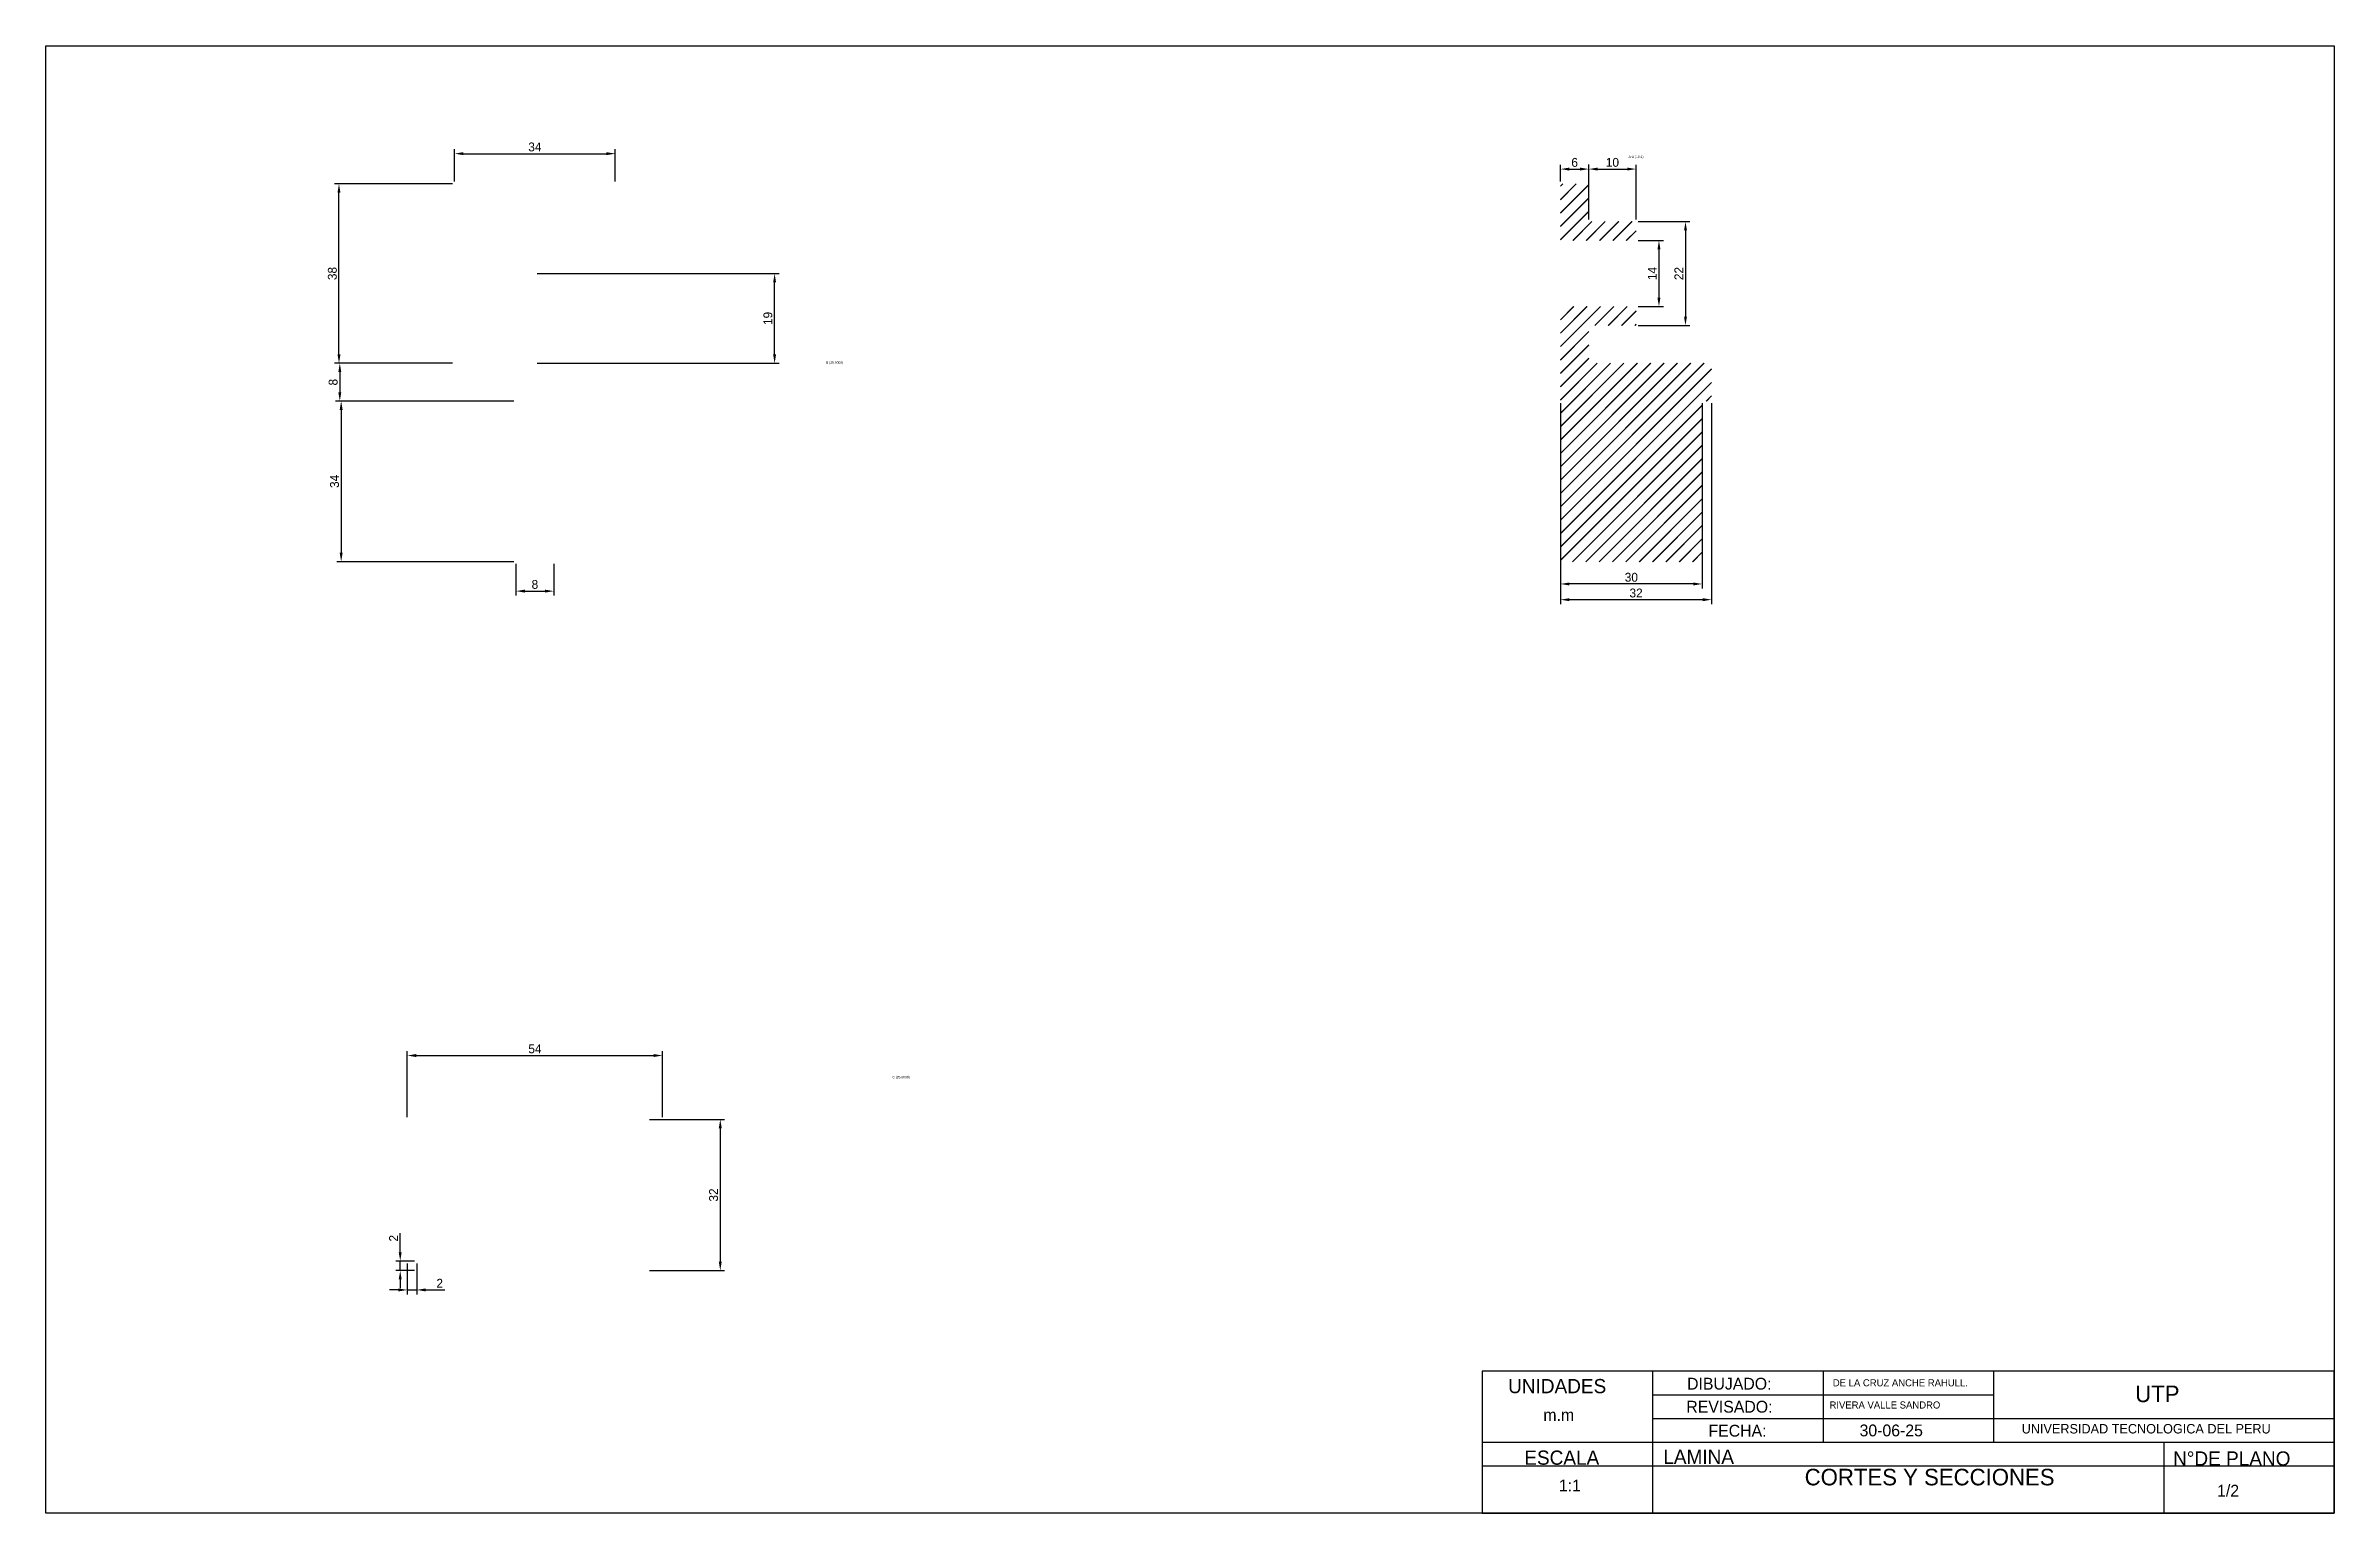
# Paper-space layout 'Presentación1' of a CAD drawing. Header units: millimetres. Extents: x 0 to 4843, y 0 to 3106.
import ezdxf

# ---------------------------------------------------------------- set-up
doc = ezdxf.new("R2010")
doc.units = ezdxf.units.MM
doc.layers.add('MD_Anotación', color=7, linetype='Continuous', lineweight=25)
doc.layers.add('MD_Sombreado', color=7, linetype='Continuous', lineweight=25)
doc.dimstyles.new('ISO-25', dxfattribs={"dimscale": 7.5, "dimtxt": 2.5, "dimasz": 2.5, "dimexe": 1.25, "dimexo": 0.625, "dimtad": 1, "dimtxsty": 'Standard', "dimcen": 2.5, "dimadec": 0, "dimazin": 0, "dimtfac": 1, "dimtmove": 0, "dimatfit": 3, "dimfxl": 1, "dimarcsym": 0})

# ---------------------------------------------------------------- blocks, each defined once
blk = doc.blocks.new('*D23')
at = {"color": 0, "lineweight": -2, "transparency": 16777216}
for p, q in [((864.8, 2818.8), (864.8, 2887.3)), ((883.6, 2877.9), (1186.1, 2877.9)), ((1204.8, 2818.8), (1204.8, 2887.3))]:
    blk.add_line(p, q, dxfattribs=at)
at = {"color": 0, "transparency": 16777216}
for points in [[(883.6, 2881.1), (883.6, 2874.8), (864.8, 2877.9)], [(1186.1, 2881.1), (1186.1, 2874.8), (1204.8, 2877.9)]]:
    blk.add_solid(points, dxfattribs=at)
at = {"layer": 'Defpoints', "color": 0, "transparency": 16777216}
for p in [(1204.8, 2877.9), (864.8, 2814.1), (1204.8, 2814.1)]:
    blk.add_point(p, dxfattribs=at)
at = {"color": 0, "transparency": 16777216, "insert": (1034.8, 2892), "char_height": 18.75, "attachment_point": 5}
blk.add_mtext('34', dxfattribs=at)
blk = doc.blocks.new('*D25')
at = {"color": 0, "lineweight": -2, "transparency": 16777216}
for p, q in [((860.1, 2814.1), (610.8, 2814.1)), ((620.2, 2452.9), (620.2, 2795.4)), ((860.1, 2434.1), (610.8, 2434.1))]:
    blk.add_line(p, q, dxfattribs=at)
at = {"color": 0, "transparency": 16777216}
for points in [[(617.1, 2795.4), (623.3, 2795.4), (620.2, 2814.1)], [(617.1, 2452.9), (623.3, 2452.9), (620.2, 2434.1)]]:
    blk.add_solid(points, dxfattribs=at)
at = {"layer": 'Defpoints', "color": 0, "transparency": 16777216}
for p in [(620.2, 2814.1), (864.8, 2814.1), (864.8, 2434.1)]:
    blk.add_point(p, dxfattribs=at)
at = {"color": 0, "transparency": 16777216, "insert": (606.2, 2624.1), "char_height": 18.75, "attachment_point": 5, "rotation": 90}
blk.add_mtext('38', dxfattribs=at)
blk = doc.blocks.new('*D26')
at = {"color": 0, "lineweight": -2, "transparency": 16777216}
for p, q in [((760.1, 2434.1), (612.6, 2434.1)), ((621.9, 2415.4), (621.9, 2372.9)), ((760.1, 2354.1), (612.6, 2354.1))]:
    blk.add_line(p, q, dxfattribs=at)
at = {"color": 0, "transparency": 16777216}
for points in [[(618.8, 2415.4), (625.1, 2415.4), (621.9, 2434.1)], [(618.8, 2372.9), (625.1, 2372.9), (621.9, 2354.1)]]:
    blk.add_solid(points, dxfattribs=at)
at = {"layer": 'Defpoints', "color": 0, "transparency": 16777216}
for p in [(764.8, 2434.1), (621.9, 2354.1), (764.8, 2354.1)]:
    blk.add_point(p, dxfattribs=at)
at = {"color": 0, "transparency": 16777216, "insert": (607.9, 2394.1), "char_height": 18.8, "attachment_point": 5, "rotation": 90}
blk.add_mtext('8', dxfattribs=at)
blk = doc.blocks.new('*D27')
at = {"color": 0, "lineweight": -2, "transparency": 16777216}
for p, q in [((990.1, 2354.1), (615.4, 2354.1)), ((624.8, 2335.4), (624.8, 2032.9)), ((990.1, 2014.1), (615.4, 2014.1))]:
    blk.add_line(p, q, dxfattribs=at)
at = {"color": 0, "transparency": 16777216}
for points in [[(621.7, 2335.4), (627.9, 2335.4), (624.8, 2354.1)], [(621.7, 2032.9), (627.9, 2032.9), (624.8, 2014.1)]]:
    blk.add_solid(points, dxfattribs=at)
at = {"layer": 'Defpoints', "color": 0, "transparency": 16777216}
for p in [(994.8, 2354.1), (624.8, 2014.1), (994.8, 2014.1)]:
    blk.add_point(p, dxfattribs=at)
at = {"color": 0, "transparency": 16777216, "insert": (610.8, 2184.1), "char_height": 18.75, "attachment_point": 5, "rotation": 90}
blk.add_mtext('34', dxfattribs=at)
blk = doc.blocks.new('*D28')
at = {"color": 0, "lineweight": -2, "transparency": 16777216}
for p, q in [((994.8, 2009.4), (994.8, 1942.4)), ((1074.8, 2009.4), (1074.8, 1942.4)), ((1013.6, 1951.8), (1056.1, 1951.8))]:
    blk.add_line(p, q, dxfattribs=at)
at = {"color": 0, "transparency": 16777216}
for points in [[(1013.6, 1954.9), (1013.6, 1948.7), (994.8, 1951.8)], [(1056.1, 1954.9), (1056.1, 1948.7), (1074.8, 1951.8)]]:
    blk.add_solid(points, dxfattribs=at)
at = {"layer": 'Defpoints', "color": 0, "transparency": 16777216}
for p in [(994.8, 2014.1), (1074.8, 2014.1), (1074.8, 1951.8)]:
    blk.add_point(p, dxfattribs=at)
at = {"color": 0, "transparency": 16777216, "insert": (1034.8, 1965.9), "char_height": 18.8, "attachment_point": 5}
blk.add_mtext('8', dxfattribs=at)
blk = doc.blocks.new('*D29')
at = {"color": 0, "lineweight": -2, "transparency": 16777216}
for p, q in [((1039.5, 2624.1), (1551.5, 2624.1)), ((1542.1, 2452.9), (1542.1, 2605.4)), ((1039.5, 2434.1), (1551.5, 2434.1))]:
    blk.add_line(p, q, dxfattribs=at)
at = {"color": 0, "transparency": 16777216}
for points in [[(1539, 2605.4), (1545.2, 2605.4), (1542.1, 2624.1)], [(1539, 2452.9), (1545.2, 2452.9), (1542.1, 2434.1)]]:
    blk.add_solid(points, dxfattribs=at)
at = {"layer": 'Defpoints', "color": 0, "transparency": 16777216}
for p in [(1034.8, 2624.1), (1542.1, 2624.1), (1034.8, 2434.1)]:
    blk.add_point(p, dxfattribs=at)
at = {"color": 0, "transparency": 16777216, "insert": (1528, 2529.1), "char_height": 18.75, "attachment_point": 5, "rotation": 90}
blk.add_mtext('19', dxfattribs=at)
blk = doc.blocks.new('*D32')
at = {"color": 0, "lineweight": -2, "transparency": 16777216}
for p, q in [((764.8, 838.1), (764.8, 978)), ((783.6, 968.6), (1286.1, 968.6)), ((1304.8, 838.1), (1304.8, 978))]:
    blk.add_line(p, q, dxfattribs=at)
at = {"color": 0, "transparency": 16777216}
for points in [[(783.6, 971.8), (783.6, 965.5), (764.8, 968.6)], [(1286.1, 971.8), (1286.1, 965.5), (1304.8, 968.6)]]:
    blk.add_solid(points, dxfattribs=at)
at = {"layer": 'Defpoints', "color": 0, "transparency": 16777216}
for p in [(1304.8, 968.6), (764.8, 833.4), (1304.8, 833.4)]:
    blk.add_point(p, dxfattribs=at)
at = {"color": 0, "transparency": 16777216, "insert": (1034.8, 982.7), "char_height": 18.75, "attachment_point": 5}
blk.add_mtext('54', dxfattribs=at)
blk = doc.blocks.new('*D33')
at = {"color": 0, "lineweight": -2, "transparency": 16777216}
for p, q in [((1277.6, 833.4), (1436.4, 833.4)), ((1427.1, 814.7), (1427.1, 532.2)), ((1277.6, 513.4), (1436.4, 513.4))]:
    blk.add_line(p, q, dxfattribs=at)
at = {"color": 0, "transparency": 16777216}
for points in [[(1423.9, 814.7), (1430.2, 814.7), (1427.1, 833.4)], [(1423.9, 532.2), (1430.2, 532.2), (1427.1, 513.4)]]:
    blk.add_solid(points, dxfattribs=at)
at = {"layer": 'Defpoints', "color": 0, "transparency": 16777216}
for p in [(1272.9, 833.4), (1272.9, 513.4), (1427.1, 513.4)]:
    blk.add_point(p, dxfattribs=at)
at = {"color": 0, "transparency": 16777216, "insert": (1413, 673.4), "char_height": 18.75, "attachment_point": 5, "rotation": 90}
blk.add_mtext('32', dxfattribs=at)
blk = doc.blocks.new('*D35')
at = {"color": 0, "lineweight": -2, "transparency": 16777216}
for p, q in [((749.8, 552.2), (749.8, 592.8)), ((780.1, 533.4), (740.4, 533.4)), ((749.8, 513.4), (749.8, 533.4)), ((780.1, 513.4), (740.4, 513.4)), ((749.8, 494.7), (749.8, 475.9))]:
    blk.add_line(p, q, dxfattribs=at)
at = {"color": 0, "transparency": 16777216}
for points in [[(746.6, 552.2), (752.9, 552.2), (749.8, 533.4)], [(746.6, 494.7), (752.9, 494.7), (749.8, 513.4)]]:
    blk.add_solid(points, dxfattribs=at)
at = {"layer": 'Defpoints', "color": 0, "transparency": 16777216}
for p in [(749.8, 533.4), (784.8, 533.4), (784.8, 513.4)]:
    blk.add_point(p, dxfattribs=at)
at = {"color": 0, "transparency": 16777216, "insert": (735.7, 581.8), "char_height": 18.8, "attachment_point": 5, "rotation": 90}
blk.add_mtext('2', dxfattribs=at)
blk = doc.blocks.new('*D36')
at = {"color": 0, "lineweight": -2, "transparency": 16777216}
for p, q in [((764.8, 528.7), (764.8, 463)), ((784.8, 528.7), (784.8, 463)), ((746.1, 472.4), (727.3, 472.4)), ((764.8, 472.4), (784.8, 472.4)), ((803.6, 472.4), (844.2, 472.4))]:
    blk.add_line(p, q, dxfattribs=at)
at = {"color": 0, "transparency": 16777216}
for points in [[(746.1, 475.5), (746.1, 469.3), (764.8, 472.4)], [(803.6, 475.5), (803.6, 469.3), (784.8, 472.4)]]:
    blk.add_solid(points, dxfattribs=at)
at = {"layer": 'Defpoints', "color": 0, "transparency": 16777216}
for p in [(764.8, 533.4), (784.8, 533.4), (784.8, 472.4)]:
    blk.add_point(p, dxfattribs=at)
at = {"color": 0, "transparency": 16777216, "insert": (833.3, 486.5), "char_height": 18.8, "attachment_point": 5}
blk.add_mtext('2', dxfattribs=at)
blk = doc.blocks.new('*D38')
at = {"color": 0, "lineweight": -2, "transparency": 16777216}
for p, q in [((3205.2, 2818.8), (3205.2, 2854.6)), ((3223.9, 2845.3), (3246.4, 2845.3)), ((3265.2, 2818.8), (3265.2, 2854.6))]:
    blk.add_line(p, q, dxfattribs=at)
at = {"color": 0, "transparency": 16777216}
for points in [[(3223.9, 2848.4), (3223.9, 2842.1), (3205.2, 2845.3)], [(3246.4, 2848.4), (3246.4, 2842.1), (3265.2, 2845.3)]]:
    blk.add_solid(points, dxfattribs=at)
at = {"layer": 'Defpoints', "color": 0, "transparency": 16777216}
for p in [(3205.2, 2814.1), (3265.2, 2845.3), (3265.2, 2814.1)]:
    blk.add_point(p, dxfattribs=at)
at = {"color": 0, "transparency": 16777216, "insert": (3235.2, 2859.3), "char_height": 18.8, "attachment_point": 5}
blk.add_mtext('6', dxfattribs=at)
blk = doc.blocks.new('*D39')
at = {"color": 0, "lineweight": -2, "transparency": 16777216}
for p, q in [((3265.2, 2738.8), (3265.2, 2854.7)), ((3284, 2845.3), (3346.5, 2845.3)), ((3365.2, 2738.8), (3365.2, 2854.6))]:
    blk.add_line(p, q, dxfattribs=at)
at = {"color": 0, "transparency": 16777216}
for points in [[(3284, 2848.4), (3284, 2842.2), (3265.2, 2845.3)], [(3346.5, 2848.4), (3346.5, 2842.2), (3365.2, 2845.3)]]:
    blk.add_solid(points, dxfattribs=at)
at = {"layer": 'Defpoints', "color": 0, "transparency": 16777216}
for p in [(3365.2, 2845.3), (3265.2, 2734.1), (3365.2, 2734.1)]:
    blk.add_point(p, dxfattribs=at)
at = {"color": 0, "transparency": 16777216, "insert": (3315.2, 2859.4), "char_height": 18.75, "attachment_point": 5, "rotation": 359.9686}
blk.add_mtext('10', dxfattribs=at)
blk = doc.blocks.new('*D42')
at = {"color": 0, "lineweight": -2, "transparency": 16777216}
for p, q in [((3369.9, 2694.1), (3423, 2694.1)), ((3413.7, 2675.4), (3413.7, 2572.9)), ((3369.9, 2554.1), (3423, 2554.1))]:
    blk.add_line(p, q, dxfattribs=at)
at = {"color": 0, "transparency": 16777216}
for points in [[(3410.5, 2675.4), (3416.8, 2675.4), (3413.7, 2694.1)], [(3410.5, 2572.9), (3416.8, 2572.9), (3413.7, 2554.1)]]:
    blk.add_solid(points, dxfattribs=at)
at = {"layer": 'Defpoints', "color": 0, "transparency": 16777216}
for p in [(3365.2, 2694.1), (3365.2, 2554.1), (3413.7, 2554.1)]:
    blk.add_point(p, dxfattribs=at)
at = {"color": 0, "transparency": 16777216, "insert": (3399.6, 2624.1), "char_height": 18.75, "attachment_point": 5, "rotation": 90}
blk.add_mtext('14', dxfattribs=at)
blk = doc.blocks.new('*D43')
at = {"color": 0, "lineweight": -2, "transparency": 16777216}
for p, q in [((3369.9, 2734.1), (3479.2, 2734.1)), ((3469.8, 2715.4), (3469.8, 2532.9)), ((3369.9, 2514.1), (3479.2, 2514.1))]:
    blk.add_line(p, q, dxfattribs=at)
at = {"color": 0, "transparency": 16777216}
for points in [[(3466.7, 2715.4), (3472.9, 2715.4), (3469.8, 2734.1)], [(3466.7, 2532.9), (3472.9, 2532.9), (3469.8, 2514.1)]]:
    blk.add_solid(points, dxfattribs=at)
at = {"layer": 'Defpoints', "color": 0, "transparency": 16777216}
for p in [(3365.2, 2734.1), (3365.2, 2514.1), (3469.8, 2514.1)]:
    blk.add_point(p, dxfattribs=at)
at = {"color": 0, "transparency": 16777216, "insert": (3455.8, 2624.1), "char_height": 18.75, "attachment_point": 5, "rotation": 90}
blk.add_mtext('22', dxfattribs=at)
blk = doc.blocks.new('*D44')
at = {"color": 0, "lineweight": -2, "transparency": 16777216}
for p, q in [((3205.2, 2349.4), (3205.2, 1924.3)), ((3525.2, 2349.4), (3525.2, 1924.3)), ((3506.4, 1933.7), (3223.9, 1933.7))]:
    blk.add_line(p, q, dxfattribs=at)
at = {"color": 0, "transparency": 16777216}
for points in [[(3223.9, 1936.8), (3223.9, 1930.5), (3205.2, 1933.7)], [(3506.4, 1936.8), (3506.4, 1930.5), (3525.2, 1933.7)]]:
    blk.add_solid(points, dxfattribs=at)
at = {"layer": 'Defpoints', "color": 0, "transparency": 16777216}
for p in [(3205.2, 2354.1), (3525.2, 2354.1), (3205.2, 1933.7)]:
    blk.add_point(p, dxfattribs=at)
at = {"color": 0, "transparency": 16777216, "insert": (3365.2, 1947.7), "char_height": 18.75, "attachment_point": 5}
blk.add_mtext('32', dxfattribs=at)
blk = doc.blocks.new('*D45')
at = {"color": 0, "lineweight": -2, "transparency": 16777216}
for p, q in [((3205.2, 2349.4), (3205.2, 1957.6)), ((3505.2, 2349.4), (3505.2, 1957.6)), ((3486.4, 1966.9), (3223.9, 1966.9))]:
    blk.add_line(p, q, dxfattribs=at)
at = {"color": 0, "transparency": 16777216}
for points in [[(3223.9, 1970.1), (3223.9, 1963.8), (3205.2, 1966.9)], [(3486.4, 1970.1), (3486.4, 1963.8), (3505.2, 1966.9)]]:
    blk.add_solid(points, dxfattribs=at)
at = {"layer": 'Defpoints', "color": 0, "transparency": 16777216}
for p in [(3205.2, 2354.1), (3505.2, 2354.1), (3205.2, 1966.9)]:
    blk.add_point(p, dxfattribs=at)
at = {"color": 0, "transparency": 16777216, "insert": (3355.2, 1981), "char_height": 18.75, "attachment_point": 5}
blk.add_mtext('30', dxfattribs=at)
blk = doc.blocks.new('MENBRETE 1')
for p, q in [((0, 30), (-180, 30)), ((-180, 30), (-180, 0)), ((-144, 30), (-144, 0)), ((-108, 30), (-108, 15)), ((-72, 30), (-72, 15)), ((0, 0), (0, 30)), ((-144, 25), (-72, 25)), ((-144, 20), (-72, 20)), ((-72, 20), (0, 20)), ((-180, 15), (0, 15)), ((-180, 15), (-180, 10)), ((-36, 15), (-36, 0)), ((-180, 10), (0, 10)), ((-180, 0), (0, 0))]:
    blk.add_line(p, q)
for s, height, p in [('UNIDADES', 3, (-174.53, 25.37)), ('DIBUJADO:', 2.5, (-136.72, 26.13)), ('DE LA CRUZ ANCHE RAHULL.', 1.5, (-105.93, 26.82)), ('UTP', 3.5, (-42.05, 23.48)), ('m.m', 2.5, (-167.08, 19.53)), ('REVISADO:', 2.5, (-136.88, 21.26)), ('RIVERA VALLE SANDRO', 1.5, (-106.63, 22.13)), ('FECHA:', 2.5, (-132.2, 16.19)), ('30-06-25', 2.5, (-100.28, 16.25)), ('UNIVERSIDAD TECNOLOGICA DEL PERU', 2, (-66.03, 16.86)), ('ESCALA', 3, (-171.11, 10.25)), ('LAMINA', 3, (-141.75, 10.43)), ('N°DE PLANO', 3, (-34.04, 10.07)), ('1:1', 2.5, (-163.8, 4.61)), ('CORTES Y SECCIONES', 3.5, (-111.88, 5.89)), ('1/2', 2.5, (-24.75, 3.52))]:
    blk.add_text(s, height=height).set_placement(p)

psp = doc.layouts.new('Presentación1')

# ---------------------------------------------------------------- hatches: boundary and pattern name
at = {"layer": 'MD_Sombreado'}
h = psp.add_hatch(dxfattribs=at)
h.set_pattern_fill('JIS_LC_20', color=256, style=0)
h.paths.add_polyline_path([(3265.166, 2514.179), (3365.166, 2514.179), (3365.166, 2554.21), (3205.166, 2554.21), (3205.166, 2014.124), (3505.166, 2014.124), (3505.166, 2354.124), (3525.166, 2354.124), (3525.166, 2434.124), (3265.166, 2434.124)], flags=0)
h.paths.add_polyline_path([(3265.166, 2814.124), (3205.166, 2814.124), (3205.166, 2694.038), (3365.166, 2694.038), (3365.166, 2734.069), (3265.166, 2734.069)], flags=0)

# ---------------------------------------------------------------- linework, layer by layer
psp.add_lwpolyline([(-0.35, 3106.358), (4842.737, 3106.358), (4842.737, -0.349), (-0.35, -0.349)], close=True)

# ---------------------------------------------------------------- block references
at = {"xscale": 10.0172233053812, "yscale": 10.0172233053812, "zscale": 10.0172233053812}
psp.add_blockref('MENBRETE 1', (4842.737, -0.349), dxfattribs=at)

# ---------------------------------------------------------------- texts
at = {"layer": 'MD_Anotación', "char_height": 5, "attachment_point": 8}
for s, insert, width in [('A-A (10:1)', (3365.166, 2867.51), 40), ('B (25.0000)', (1669.171, 2431.637), 45.83333), ('C (25.0000)', (1809.666, 918.94), 45.83333)]:
    psp.add_mtext(s, dxfattribs=dict(at, insert=insert, width=width))

# ---------------------------------------------------------------- dimensions: what is measured, and where the dimension line sits
for p1, p2, distance, picture, middle in [((864.835, 2814.124), (1204.835, 2814.124), 63.814, '*D23', (1034.835, 2892)), ((3265.166, 2734.124), (3365.166, 2734.069), 111.202, '*D39', (3315.234, 2859.361)), ((864.835, 2434.124), (864.835, 2814.124), 244.623, '*D25', (606.15, 2624.124)), ((3365.166, 2734.124), (3365.166, 2514.124), 104.655, '*D43', (3455.759, 2624.124)), ((1034.835, 2434.124), (1034.835, 2624.124), -507.246, '*D29', (1528.019, 2529.124)), ((764.835, 2434.124), (764.835, 2354.124), -142.91, '*D26', (607.863, 2394.124)), ((994.835, 2354.124), (994.835, 2014.124), -370.012, '*D27', (610.76, 2184.124)), ((994.835, 2014.124), (1074.835, 2014.124), -62.324, '*D28', (1034.835, 1965.862)), ((764.835, 833.403), (1304.835, 833.403), 135.243, '*D32', (1034.835, 982.708)), ((1272.941, 833.403), (1272.941, 513.403), 154.116, '*D33', (1412.995, 673.403)), ((784.835, 513.403), (784.835, 533.403), 35.071, '*D35', (735.702, 581.84))]:
    dim = psp.add_aligned_dim(p1=p1, p2=p2, distance=distance, dimstyle='ISO-25', override={"dimlfac": -0.1})
    dim.commit()
    dim.dimension.update_dxf_attribs({"geometry": picture, "text_midpoint": middle})
for base, p1, p2, angle, picture, middle in [((3265.166, 2845.272), (3205.166, 2814.124), (3265.166, 2814.124), 0, '*D38', (3235.166, 2845.272)), ((3413.661, 2554.124), (3365.166, 2694.124), (3365.166, 2554.124), 270, '*D42', (3413.661, 2624.124)), ((3205.166, 1933.67), (3525.166, 2354.124), (3205.166, 2354.124), 180, '*D44', (3365.166, 1933.67)), ((3205.166, 1966.945), (3505.166, 2354.124), (3205.166, 2354.124), 180, '*D45', (3355.166, 1966.945)), ((784.835, 472.41), (764.835, 533.403), (784.835, 533.403), 0, '*D36', (833.273, 472.41))]:
    dim = psp.add_linear_dim(base=base, p1=p1, p2=p2, angle=angle, dimstyle='ISO-25', override={"dimlfac": -0.1})
    dim.commit()
    dim.dimension.update_dxf_attribs({"geometry": picture, "text_midpoint": middle, "dimtype": 161})

doc.saveas('drawing.dxf')
